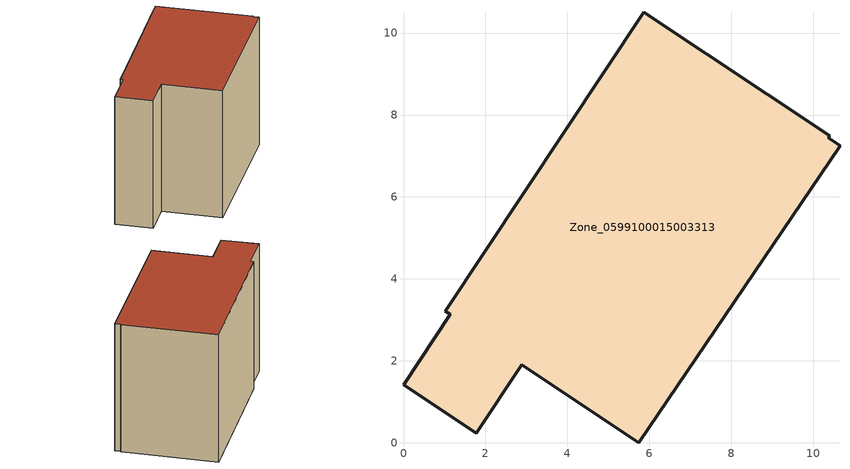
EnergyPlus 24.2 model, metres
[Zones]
Zone_0599100015003313
 floor ground (C_G): 10.65,7.25 5.75,0 2.88,1.9 1.78,0.23 0,1.42 1.14,3.13 1.02,3.21 5.86,10.51 10.4,7.5 10.37,7.44 z0.96
 wall outside (C_F): 1.02,3.21 1.14,3.13 0,1.42 1.78,0.23 2.88,1.9 5.75,0 10.65,7.25 10.37,7.44 10.4,7.5 5.86,10.51 1.02,3.21 z0.96:8.77
 roof outside (C_R): 10.37,7.44 10.4,7.5 5.86,10.51 1.02,3.21 1.14,3.13 0,1.42 1.78,0.23 2.88,1.9 5.75,0 10.65,7.25 z8.77
[BUILDING]
Pand.0599100015003313: North Axis=0; Terrain=City; Loads Convergence Tolerance Value=0.04; Temperature Convergence Tolerance Value=0.4; Solar Distribution=FullExterior; Maximum Number of Warmup Days=25; Minimum Number of Warmup Days=1
[Site:Location]
Rotterdam.The.Hague.AP_ZH_NLD Design_Conditions: Latitude=51.96; Longitude=4.45; Time Zone=1; Elevation=-4.5
[SITE:GROUNDTEMPERATURE:BUILDINGSURFACE]
18, 18, 18, 18, 18, 18, 18, 18, 18, 18, 18, 18
[MATERIAL] Thermal Absorptance=0.9; Solar Absorptance=0.7; Visible Absorptance=0.7
Name | Roughness | Thickness | Conductivity | Density | Specific Heat
G.TI.1965-1974 | MediumSmooth | 0.15 | 0.882353 | 540 | 1210
F.TI.1965-1974 | Rough | 0.3 | 0.697674 | 1920 | 840
R.TI.1965-1974 | MediumRough | 0.2 | 0.232558 | 1500 | 1000
[CONSTRUCTION]
C_G: G.TI.1965-1974
C_F: F.TI.1965-1974
C_R: R.TI.1965-1974
[ZONE]
Zone_0599100015003313: Type=1; Multiplier=1; Ceiling Height=Autocalculate; Volume=Autocalculate; Floor Area=autocalculate; Part of Total Floor Area=Yes
[ZONEINFILTRATION:DESIGNFLOWRATE]
Infil_Zone_0599100015003313: Zone or ZoneList or Space or SpaceList=Zone_0599100015003313; Schedule=AlwaysOn; Design Flow Rate Calculation Method=Flow/Area; Flow Rate per Floor Area=0.003; Constant Term Coefficient=1; Temperature Term Coefficient=0; Velocity Term Coefficient=0; Velocity Squared Term Coefficient=0
[HVACTEMPLATE:ZONE:IDEALLOADSAIRSYSTEM]
Zone_0599100015003313: Maximum Heating Supply Air Temperature=50; Minimum Cooling Supply Air Temperature=13; Maximum Heating Supply Air Humidity Ratio=0.0156; Minimum Cooling Supply Air Humidity Ratio=0.0077; Heating Limit=NoLimit; Cooling Limit=NoLimit; Dehumidification Control Type=ConstantSensibleHeatRatio; Cooling Sensible Heat Ratio=0.7; Dehumidification Setpoint=60; Humidification Control Type=None; Humidification Setpoint=30; Outdoor Air Method=None; Outdoor Air Flow Rate per Person=0.00944; Outdoor Air Flow Rate per Zone Floor Area=0; Outdoor Air Flow Rate per Zone=0; Demand Controlled Ventilation Type=None; Outdoor Air Economizer Type=NoEconomizer; Heat Recovery Type=None; Sensible Heat Recovery Effectiveness=0.7; Latent Heat Recovery Effectiveness=0.65
[ZONECONTROL:THERMOSTAT]
ThermostatControl_Zone_0599100015003313: Zone or ZoneList=Zone_0599100015003313; Control Type Schedule=DualSetpointControlType; Control 1=Thermostat_Zone_0599100015003313; Temperature Difference Between Cutout And Setpoint=0
[THERMOSTATSETPOINT:DUALSETPOINT]
Thermostat_Zone_0599100015003313: Heating Setpoint Temperature Schedule=HeatingSetpoint_Zone_0599100015003313; Cooling Setpoint Temperature Schedule=CoolingSetpoint_Zone_0599100015003313
[SCHEDULE:COMPACT]
HeatingSetpoint_Zone_0599100015003313: Through: 12/31, For: AllDays, Until: 24:00, 21
CoolingSetpoint_Zone_0599100015003313: Through: 12/31, For: AllDays, Until: 24:00, 24
DualSetpointControlType: Through: 12/31, For: AllDays, Until: 24:00, 4
AlwaysOn: Through: 12/31, For: AllDays, Until: 24:00, 1
